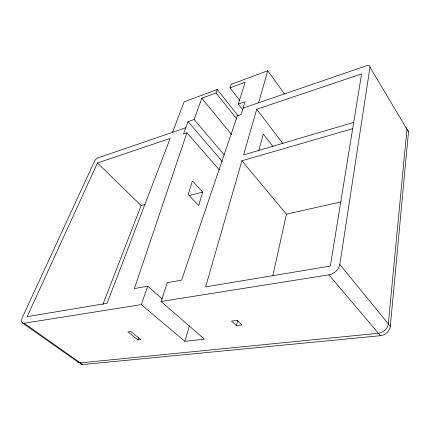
<?xml version="1.0" encoding="UTF-8"?>
<svg xmlns="http://www.w3.org/2000/svg" width="430" height="430" viewBox="0 0 430 430"><rect width="100%" height="100%" fill="white"/><g stroke="black" fill="none" stroke-linecap="round" stroke-linejoin="round"><path stroke-width="0.64" d="M80.001 363.017A7.332 4.021 -53.7 0 0 82.694 364.559L380.426 335.701A9.616 7.735 -36.4 0 0 390.316 326.3L408.5 131.865A4.053 2.451 -29.8 0 0 407.592 130.22M242.805 109.913L238.284 104.124L245.046 101.765L241.155 114.509L237.344 115.794L181.584 280.15L167.227 282.714L161.062 301.489L328.912 274.834A10.583 7.514 -38.3 0 0 339.834 264.488L369.999 67.144A4.381 2.29 -32.3 0 0 366.543 65.742L243.117 108.086M272.862 275.576L286.428 214.167L241.902 160.772L352.675 128.694M236.403 325.628L231.533 321.081L237.032 320.382L241.886 324.962L236.403 325.628L237.677 320.463M258.742 150.908L263.3 134.069L273.061 146.592M241.902 160.772L205.631 286.875L330.337 266.073L361.582 73.901L256.715 109.263L243.595 154.886L353.702 122.389M258.58 102.781L267.804 70.708L231.173 84.328L230.018 87.828L239.875 100.534M161.062 301.489L204.368 339.162L184.878 341.334L189.393 325.897M202.67 192.059L198.681 205.599L188.216 194.532L192.441 180.965L202.67 192.059L189.184 195.677M238.284 104.124L245.127 82.259L230.018 87.828M219.273 169.845L186.91 132.8L134.391 288.573L147.71 286.197L162.363 299.017M137.906 339.894L140.836 339.544L130.752 331.525L127.817 331.906L137.906 339.894L138.702 337.55M185.792 127.753L97.911 157.901A3.182 1.36 -44.7 0 0 94.643 160.965L22.371 317.442A7.874 3.703 -51.7 0 0 24.145 323.226L141.309 304.623L147.71 286.197M186.91 132.8L183.508 133.945L188.039 121.652L194.118 119.529L201.831 98.223L216.059 92.977L217.263 89.505L238.231 115.966M172.494 132.316L184.169 101.813L217.263 89.505M102.877 304.499L141.115 205.556L145.001 204.503M97.465 162.959L27.16 316.641L107.048 303.317L170.146 138.455L97.465 162.959L141.115 205.556M286.428 214.167L340.544 202.003M24.145 323.226L82.694 364.559M22.145 322.726L78.228 362.259M141.309 304.623L184.878 341.334M188.039 121.652L222.31 161.492M194.118 119.529L224.272 154.983M328.912 274.834L380.426 335.701M201.831 98.223L231.636 134.601M339.834 264.488L390.316 326.3M216.059 92.977L236.747 118.922M256.715 109.263L282.666 143.254M267.804 70.708L284.504 94.025M369.999 67.144L408.5 131.865M406.038 127.613A4.063 2.446 -30 0 1 406.947 129.253L388.322 323.849A9.653 7.729 -36.5 0 1 378.384 333.288L80.313 362.877A7.353 4.01 -53.7 0 1 77.631 361.34"/></g></svg>
